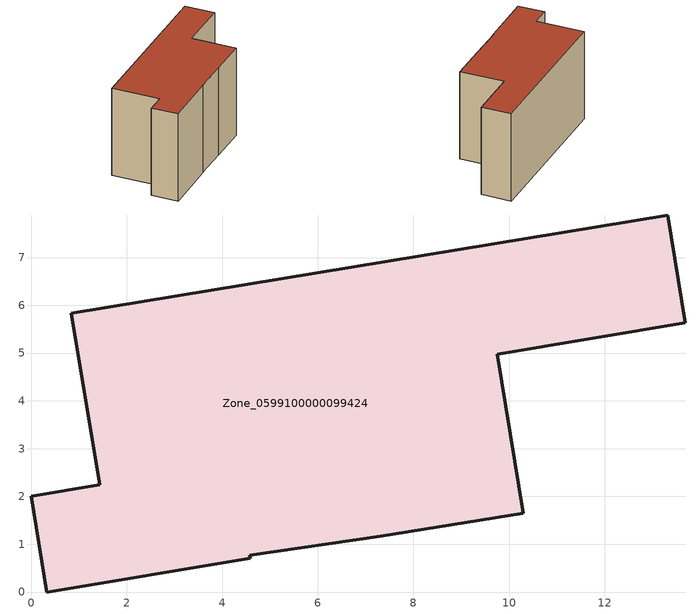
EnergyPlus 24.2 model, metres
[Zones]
Zone_0599100000099424
 floor ground (C_G): 7.31,1.17 4.57,0.77 4.59,0.7 0.33,0 0,2 1.43,2.24 0.84,5.83 13.32,7.89 13.69,5.63 9.75,4.98 10.3,1.65 z0
 wall outside (C_F): 1.43,2.24 0,2 0.33,0 4.59,0.7 4.57,0.77 7.31,1.17 10.3,1.65 9.75,4.98 13.69,5.63 13.32,7.89 0.84,5.83 1.43,2.24 z0:6.98
 roof outside (C_R): 7.31,1.17 10.3,1.65 9.75,4.98 13.69,5.63 13.32,7.89 0.84,5.83 1.43,2.24 0,2 0.33,0 4.59,0.7 4.57,0.77 z6.98
[BUILDING]
Pand.0599100000099424: North Axis=0; Terrain=City; Loads Convergence Tolerance Value=0.04; Temperature Convergence Tolerance Value=0.4; Solar Distribution=FullExterior; Maximum Number of Warmup Days=25; Minimum Number of Warmup Days=1
[Site:Location]
Rotterdam.The.Hague.AP_ZH_NLD Design_Conditions: Latitude=51.96; Longitude=4.45; Time Zone=1; Elevation=-4.5
[SITE:GROUNDTEMPERATURE:BUILDINGSURFACE]
18, 18, 18, 18, 18, 18, 18, 18, 18, 18, 18, 18
[MATERIAL] Thermal Absorptance=0.9; Solar Absorptance=0.7; Visible Absorptance=0.7
Name | Roughness | Thickness | Conductivity | Density | Specific Heat
G.TC.1975-1991 | MediumSmooth | 0.15 | 0.288461 | 540 | 1210
F.TC.1975-1991 | Rough | 0.3 | 0.230769 | 1920 | 840
R.TC.1975-1991 | MediumRough | 0.2 | 0.153846 | 1500 | 1000
[CONSTRUCTION]
C_G: G.TC.1975-1991
C_F: F.TC.1975-1991
C_R: R.TC.1975-1991
[ZONE]
Zone_0599100000099424: Type=1; Multiplier=1; Ceiling Height=Autocalculate; Volume=Autocalculate; Floor Area=autocalculate; Part of Total Floor Area=Yes
[ZONEINFILTRATION:DESIGNFLOWRATE]
Infil_Zone_0599100000099424: Zone or ZoneList or Space or SpaceList=Zone_0599100000099424; Schedule=AlwaysOn; Design Flow Rate Calculation Method=Flow/Area; Flow Rate per Floor Area=0.003; Constant Term Coefficient=1; Temperature Term Coefficient=0; Velocity Term Coefficient=0; Velocity Squared Term Coefficient=0
[HVACTEMPLATE:ZONE:IDEALLOADSAIRSYSTEM]
Zone_0599100000099424: Maximum Heating Supply Air Temperature=50; Minimum Cooling Supply Air Temperature=13; Maximum Heating Supply Air Humidity Ratio=0.0156; Minimum Cooling Supply Air Humidity Ratio=0.0077; Heating Limit=NoLimit; Cooling Limit=NoLimit; Dehumidification Control Type=ConstantSensibleHeatRatio; Cooling Sensible Heat Ratio=0.7; Dehumidification Setpoint=60; Humidification Control Type=None; Humidification Setpoint=30; Outdoor Air Method=None; Outdoor Air Flow Rate per Person=0.00944; Outdoor Air Flow Rate per Zone Floor Area=0; Outdoor Air Flow Rate per Zone=0; Demand Controlled Ventilation Type=None; Outdoor Air Economizer Type=NoEconomizer; Heat Recovery Type=None; Sensible Heat Recovery Effectiveness=0.7; Latent Heat Recovery Effectiveness=0.65
[ZONECONTROL:THERMOSTAT]
ThermostatControl_Zone_0599100000099424: Zone or ZoneList=Zone_0599100000099424; Control Type Schedule=DualSetpointControlType; Control 1=Thermostat_Zone_0599100000099424; Temperature Difference Between Cutout And Setpoint=0
[THERMOSTATSETPOINT:DUALSETPOINT]
Thermostat_Zone_0599100000099424: Heating Setpoint Temperature Schedule=HeatingSetpoint_Zone_0599100000099424; Cooling Setpoint Temperature Schedule=CoolingSetpoint_Zone_0599100000099424
[SCHEDULE:COMPACT]
HeatingSetpoint_Zone_0599100000099424: Through: 12/31, For: AllDays, Until: 24:00, 21
CoolingSetpoint_Zone_0599100000099424: Through: 12/31, For: AllDays, Until: 24:00, 24
DualSetpointControlType: Through: 12/31, For: AllDays, Until: 24:00, 4
AlwaysOn: Through: 12/31, For: AllDays, Until: 24:00, 1
